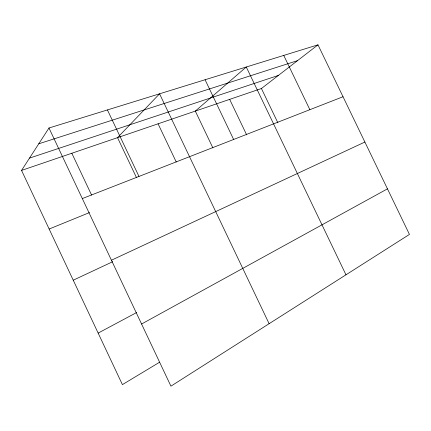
<?xml version="1.0" encoding="UTF-8"?>
<svg xmlns="http://www.w3.org/2000/svg" width="431" height="431" viewBox="0 0 431 431"><rect width="100%" height="100%" fill="white"/><g stroke="black" fill="none" stroke-linecap="round" stroke-linejoin="round"><path stroke-width="0.65" d="M159.594 362.223L122.409 384.619L21.55 170.412L48.978 128.002L317.986 44.835L409.45 234.421L170.935 386.165L48.978 128.002M21.55 170.412L261.428 88.527L317.986 44.835M141.573 324.01L387.464 188.848M98.149 333.098L136.702 312.491M73.243 280.198L112.712 261.703M111.44 260.222L364.879 142.036M49.15 229.023L89.503 212.575M82.316 198.567L343.028 96.738M29.507 158.107L278.372 75.436M38.763 143.798L297.519 60.647M283.749 55.416L309.862 109.689M261.428 88.527L277.887 122.83M345.969 274.806L246.273 67.004L195.318 111.096L212.876 147.876M229.664 99.372L246.651 134.86M205.075 79.74L233.634 139.466M269.116 323.703L159.567 93.813L117.523 137.651L136.46 177.556M158.069 123.81L176.252 162.008M107.421 109.932L138.981 176.435M71.826 153.247L91.604 195.087"/></g></svg>
